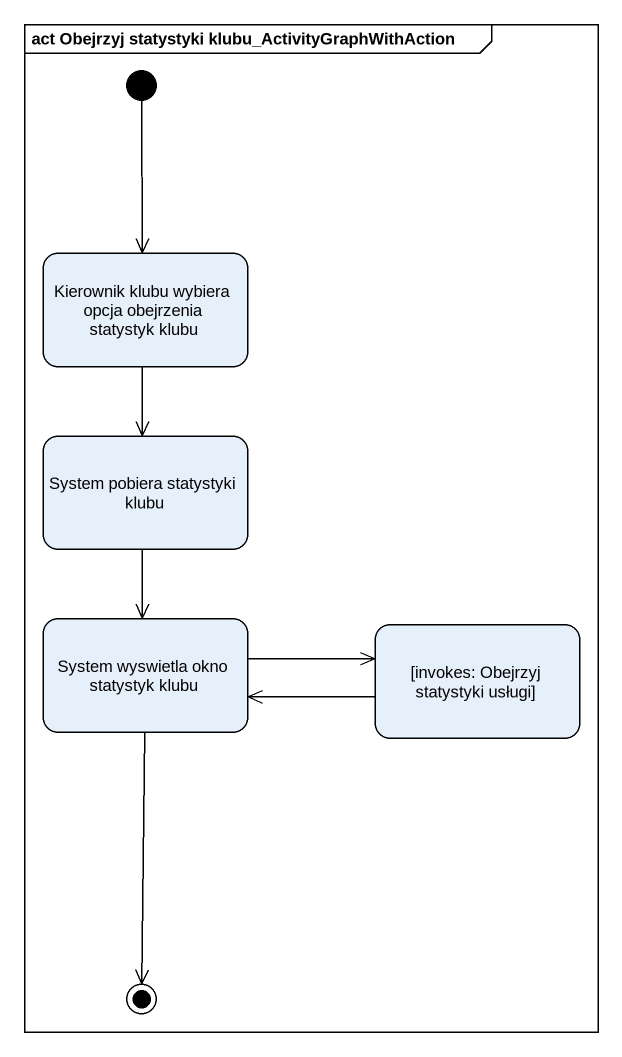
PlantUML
@startuml
mainframe act Obejrzyj statystyki klubu_ActivityGraphWithAction
hide empty description
state "Kierownik klubu wybiera opcja obejrzenia statystyk klubu" as Kierownik_klubu_wybiera
state "System pobiera statystyki klubu" as System_pobiera_statystyki
state "System wyswietla okno statystyk klubu" as System_wyswietla_okno
state "[invokes: Obejrzyj statystyki usługi]" as invokes_Obejrzyj_statystyki
[*] --> Kierownik_klubu_wybiera
Kierownik_klubu_wybiera --> System_pobiera_statystyki
System_pobiera_statystyki --> System_wyswietla_okno
System_wyswietla_okno -right-> invokes_Obejrzyj_statystyki
invokes_Obejrzyj_statystyki -left-> System_wyswietla_okno
System_wyswietla_okno --> [*]
@enduml
